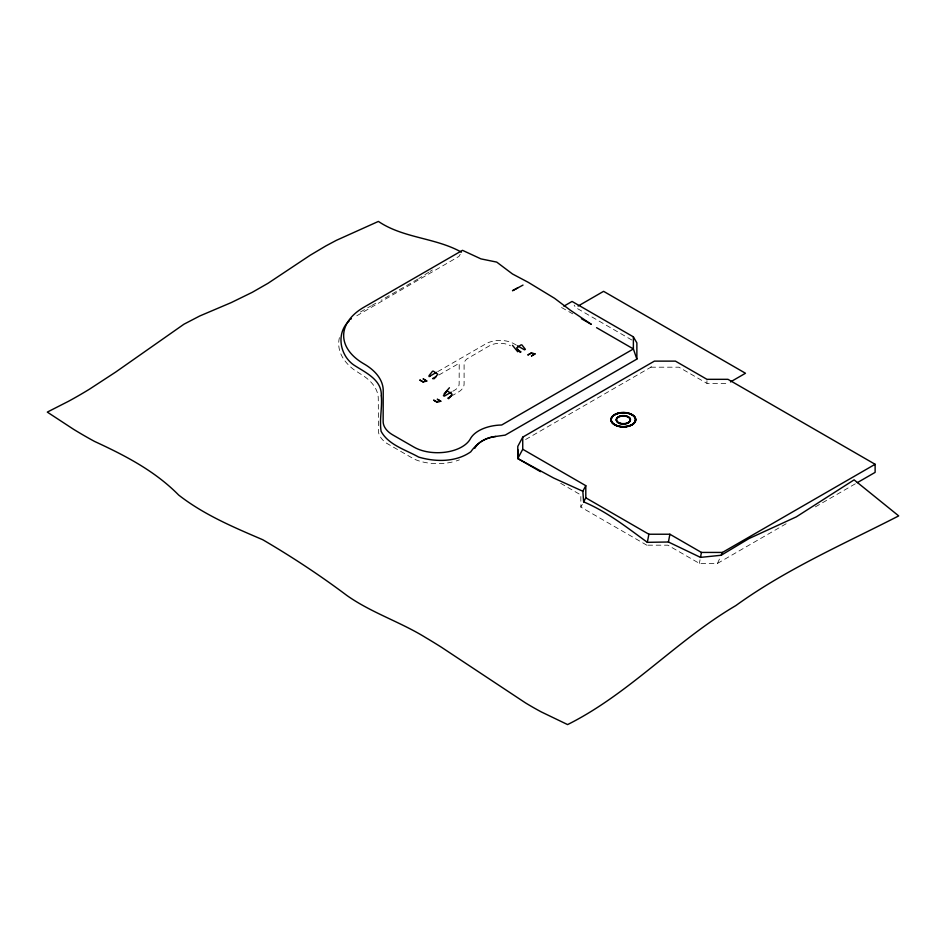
<?xml version="1.0" encoding="UTF-8"?>
<svg xmlns="http://www.w3.org/2000/svg" width="946" height="946" viewBox="0 0 946 946"><rect width="100%" height="100%" fill="white"/><g stroke="black" fill="none" stroke-linecap="round" stroke-linejoin="round"><path stroke-width="0.71" stroke-dasharray="4.73 3.55" d="M786.138 523.753L717.494 563.39L699.366 563.39L667.841 545.18L646.816 545.18L647.348 542.33M699.366 563.39L700.052 559.784M717.494 563.39L720.639 556.425M646.816 545.18L580.844 507.091L582.523 503.958M460.205 254.273L458.987 256.39L354.762 316.957M525.621 439.512L650.883 367.19L652.291 364.754M430.004 271.455L432.334 269.977M428.845 272.188L418.818 278.491M360.461 311.979L370.761 306.043M417.848 279.094L381.084 300.296M437.702 371.648L485.972 343.776A19.819 11.447 0 0 1 513.997 343.776L516.339 345.124M438.861 375.03L459.224 363.276L459.141 384.029A14.864 8.585 0 0 1 454.79 390.095L452.46 391.455M451.289 396.173L458.29 392.129A19.819 11.447 0 0 0 464.096 384.029L464.096 364.009A14.864 8.585 0 0 1 467.17 358.782L489.472 345.798A14.864 8.585 0 0 1 510.497 345.798M815.381 506.867L856.059 483.382M371.683 305.534L378.601 301.679M650.883 367.19L678.921 367.19L706.946 383.367L727.971 383.367M561.546 307.509L572.708 313.824M631.869 340.028L575.558 307.509L574.163 305.085M560.671 483.3L580.844 494.959L580.844 507.091M706.946 380.67L706.946 383.367M339.425 337.627A74.486 43.008 0 0 0 354.017 369.768L363.406 375.834A60.674 35.026 0 0 1 378.27 398.266L378.506 432.405A38.1 21.995 0 0 0 386.051 442.917L414.135 459.094A38.041 21.971 0 0 0 427.438 462.89A39.294 22.68 0 0 0 455.132 461.281M459.413 459.851A39.294 22.68 0 0 1 456.232 460.95"/><path stroke-width="1.42" d="M381.309 395.759C382.007 379.535 364.896 372.322 353.615 364.872C339.579 354.951 335.889 332.685 349.441 320.67M461.435 252.156C435.337 237.564 403.398 238.345 378.4 221.423L336.35 240.343L325.85 245.936L310.075 255.314L268.037 283.28L252.263 292.314L231.25 302.59L199.712 315.999L183.95 324.206L115.625 372.109L89.35 389.255A485.558 280.335 -60 0 1 68.325 401.388L47.3 412.101L73.575 429.307A470.399 271.585 60 0 0 94.6 441.451C125.038 455.499 154.86 470.86 178.688 495.065C204.005 514.79 233.591 527.229 262.775 539.74C291.841 556.768 319.925 575.239 346.863 595.46C371.352 612.783 400.324 621.865 425.7 637.616A610.407 352.42 60 0 1 441.463 647.265L525.55 702.937A366.173 211.407 60 0 0 541.325 711.936L567.6 724.577C629.48 693.69 676.295 640.501 735.775 605.629C786.28 569.125 843.548 544.163 898.7 515.901L854.108 479.859L796.296 516.871L748.995 538.558L721.171 555.267L700.501 557.383L668.432 542.011L647.348 542.33L648.873 534.23L585.799 497.821L585.799 485.676L522.736 449.267L522.736 437.135L654.396 361.124L675.42 361.124L706.946 379.322L727.971 379.322L875.121 464.285L875.121 472.373L857.324 482.649M668.432 542.011L669.886 534.23L648.873 534.23M700.501 557.383L701.424 552.429L669.886 534.23M721.171 555.267L722.448 552.429L875.121 464.285M540.485 471.652L517.781 458.55L522.736 449.267M647.348 542.33C627.009 527.525 607.036 511.68 583.635 501.865L582.831 491.246L585.799 485.676M583.635 501.865L585.799 497.821M522.736 437.135L517.781 446.406L517.781 458.55L553.67 478.037L582.831 491.246M474.821 448.262L475.944 446.394A29.22 16.862 0 0 1 495.893 436.437L505.211 435.113L636.871 359.102L636.871 342.913L633.371 336.847L572.058 301.443L563.875 306.161M444.171 393.749L449.421 387.765M350.741 319.204L351.333 318.707M436.461 372.369L429.094 376.591L429.922 376.141L429.046 375.645L432.547 371.187L433.422 371.187L437.797 374.226L434.297 378.672L432.594 378.613L436.319 376.496M578.112 306.043L603.583 291.333L745.483 373.256L730.478 381.924M451.289 392.129L444.277 396.173L443.402 395.665L446.902 391.218L447.789 391.218L452.164 394.245L448.664 398.692L447.789 398.195L451.289 396.173M531.522 352.882L528.022 354.904L531.522 352.882L535.022 353.899L531.51 355.921L535.022 353.899M523.008 285.089L512.495 290.718L517.746 287.903M423.252 382.007L419.752 379.985L423.264 382.007L426.764 381.002L423.264 378.979L426.764 381.002M437.265 402.239L433.765 400.217L437.265 402.239L440.777 401.222L437.277 399.2L440.777 401.234M495.893 436.437C485.369 437.277 476.642 443.508 470.741 451.845C455.795 462.322 435.586 462.062 418.64 457.084C405.775 449.788 388.487 445.01 381.108 431.329C379.263 419.693 382.385 407.714 381.309 395.925M701.424 552.429L722.448 552.429M581.4 318.731L591.321 324.336L570.308 310.205L554.533 298.286L528.258 282.334L512.495 273.985L496.721 262.101L480.958 258.885L462.488 250.323L364.813 306.717A69.519 40.134 0 0 0 364.021 363.926A65.629 37.887 0 0 1 383.225 390.13L383.142 421.431A33.134 19.133 0 0 0 392.85 434.959L413.899 447.08A33.086 19.109 0 0 0 428.727 452.034A34.328 19.819 0 0 0 470.174 439.157A34.174 19.736 0 0 1 498.175 425.18L501.711 424.99L633.371 348.979L633.371 336.847M596.583 327.683L633.371 348.92L636.871 359.102M517.509 345.798L524.51 349.843L525.385 349.346L521.885 344.888L521.01 344.888L516.634 347.927L520.134 352.373L521.01 351.865L517.509 349.843M512.495 345.325L517.746 351.77M517.817 458.467L517.781 449.575M619.843 423.572A7.012 4.056 0 0 0 630.367 420.071A7.012 4.056 0 0 0 619.843 416.559A7.012 4.056 0 0 0 619.843 423.572M617.277 425.877A12.144 7.012 0 0 0 635.487 419.811A12.144 7.012 0 0 0 617.277 413.745A12.144 7.012 0 0 0 617.277 425.877M618.306 422.732A7.142 4.127 0 0 0 630.249 420.875A7.142 4.127 0 0 0 621.498 415.826A7.142 4.127 0 0 0 618.306 422.732M617.159 425.806A12.393 7.154 0 0 0 635.736 419.61A12.393 7.154 0 0 0 617.159 413.414A12.393 7.154 0 0 0 617.159 425.806M619.843 423.122A7.012 4.056 0 0 0 630.367 419.61A7.012 4.056 0 0 0 619.843 416.098A7.012 4.056 0 0 0 619.843 423.122M617.159 426.007A12.393 7.154 0 0 0 635.736 419.811A12.393 7.154 0 0 0 617.159 413.615A12.393 7.154 0 0 0 617.159 426.007M617.277 425.676A12.144 7.012 0 0 0 635.487 419.61A12.144 7.012 0 0 0 617.277 413.544A12.144 7.012 0 0 0 617.277 425.676"/></g></svg>
